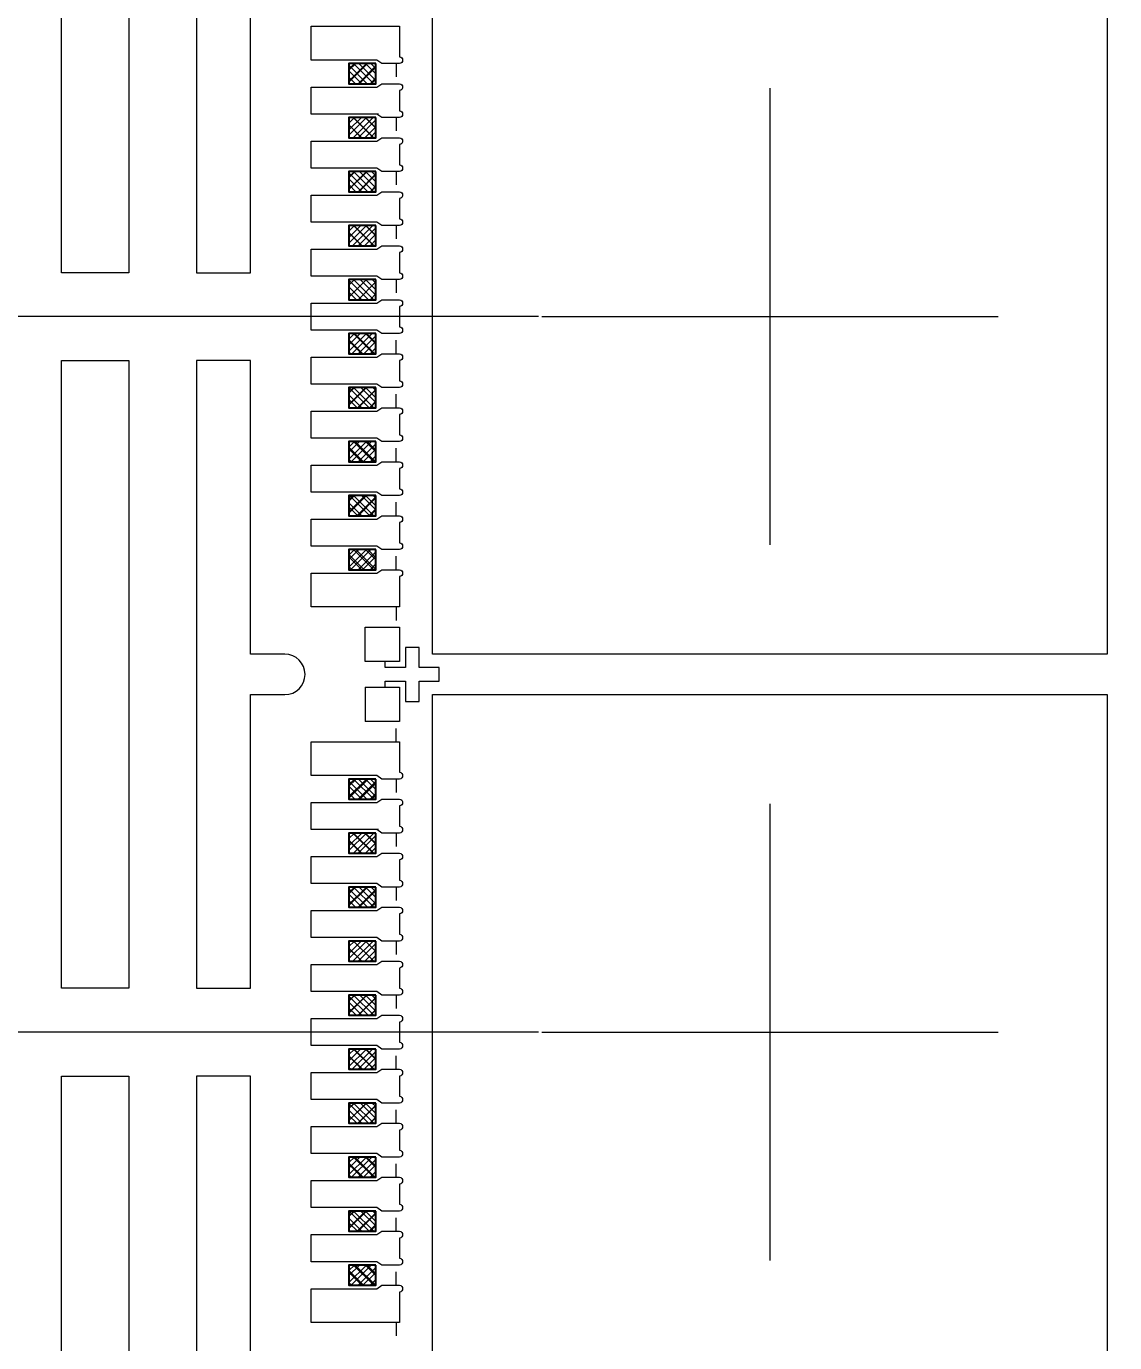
# Model space of a CAD drawing. Extents: x -140 to 3541, y -503 to -95.
# Drawn here: x 3205.05 to 3213.12, y -295.66 to -285.91 of the extents above; entities that cross this region are included whole.
import ezdxf

# ---------------------------------------------------------------- set-up
doc = ezdxf.new("R2010")
doc.units = 0
doc.header["$LTSCALE"] = 5
doc.header["$MEASUREMENT"] = 0
doc.header["$PDMODE"] = 3
doc.linetypes.add('CENTER', pattern=[2, 1.25, -0.25, 0.25, -0.25])
doc.linetypes.add('HIDDEN', pattern=[0.375, 0.25, -0.125])
doc.layers.get('0').update_dxf_attribs({"linetype": 'CONTINUOUS'})
doc.layers.get('Defpoints').update_dxf_attribs({"linetype": 'CONTINUOUS'})
for name, color, linetype in [('1', 7, 'CONTINUOUS'), ('1D', 4, 'CONTINUOUS'), ('center', 1, 'CONTINUOUS'), ('ETCH', 4, 'CONTINUOUS'), ('PKG', 2, 'CONTINUOUS'), ('PLATING', 3, 'CONTINUOUS'), ('标注', 4, 'CONTINUOUS')]:
    doc.layers.add(name, color=color, linetype=linetype)
doc.layers.add('标注线', color=3, linetype='CONTINUOUS', lineweight=18)
doc.styles.add('SIMPLEX', font='SIMPLEX')
doc.styles.add('宋体', font='')
doc.styles.get('宋体').set_extended_font_data('SimSun')
doc.dimstyles.new('副本Standard', dxfattribs={"dimtxt": 0.05, "dimasz": 0.05, "dimexe": 0.07, "dimexo": 0.07, "dimgap": 0.07, "dimtad": 1, "dimzin": 1, "dimdsep": 46, "dimtxsty": 'SIMPLEX', "dimcen": 0.1, "dimclrd": 256, "dimclre": 256, "dimclrt": 256, "dimadec": 0, "dimazin": 0, "dimtfac": 1, "dimtofl": 0, "dimtmove": 0, "dimatfit": 0, "dimfxl": 1, "dimlwd": -1, "dimlwe": -1, "dimarcsym": 0})

# ---------------------------------------------------------------- blocks, each defined once
blk = doc.blocks.new('*D91')
at = {"layer": 'Defpoints', "color": 0}
for p in [(3204.8213, -274.4233), (3198.5555, -288.0613), (3208.8736, -288.0613)]:
    blk.add_point(p, dxfattribs=at)
at = {"layer": '标注', "lineweight": 0}
blk.add_line((3208.8486, -288.0613), (3198.5555, -288.0613), dxfattribs=at)
at = {"layer": '标注', "lineweight": 0, "insert": (3196.4831, -288.0613), "char_height": 1, "attachment_point": 5, "style": '宋体'}
blk.add_mtext('13.638', dxfattribs=at)
blk = doc.blocks.new('*D92')
at = {"layer": 'Defpoints', "color": 0}
for p in [(3204.8213, -274.4233), (3198.5555, -293.3613), (3208.8736, -293.3613)]:
    blk.add_point(p, dxfattribs=at)
at = {"layer": '标注', "lineweight": 0}
blk.add_line((3208.8486, -293.3613), (3198.5555, -293.3613), dxfattribs=at)
at = {"layer": '标注', "lineweight": 0, "insert": (3196.4831, -293.3613), "char_height": 1, "attachment_point": 5, "style": '宋体'}
blk.add_mtext('18.938', dxfattribs=at)
blk = doc.blocks.new('*D93')
at = {"layer": 'Defpoints', "color": 0}
for p in [(3204.8213, -274.4233), (3198.5555, -298.6613), (3208.8736, -298.6613)]:
    blk.add_point(p, dxfattribs=at)
at = {"layer": '标注', "lineweight": 0}
blk.add_line((3208.8486, -298.6613), (3198.5555, -298.6613), dxfattribs=at)
at = {"layer": '标注', "lineweight": 0, "insert": (3196.4384, -298.6613), "char_height": 1, "attachment_point": 5, "style": '宋体'}
blk.add_mtext('24.238', dxfattribs=at)
blk = doc.blocks.new('*D94')
at = {"layer": 'Defpoints', "color": 0}
for p in [(3204.8213, -274.4233), (3198.5555, -303.9613), (3208.8736, -303.9613)]:
    blk.add_point(p, dxfattribs=at)
at = {"layer": '标注', "lineweight": 0}
blk.add_line((3208.8486, -303.9613), (3198.5555, -303.9613), dxfattribs=at)
at = {"layer": '标注', "lineweight": 0, "insert": (3196.4384, -303.9613), "char_height": 1, "attachment_point": 5, "style": '宋体'}
blk.add_mtext('29.538', dxfattribs=at)
blk = doc.blocks.new('*D95')
at = {"layer": 'Defpoints', "color": 0}
for p in [(3204.8213, -274.4233), (3198.5555, -309.2613), (3208.8736, -309.2613)]:
    blk.add_point(p, dxfattribs=at)
at = {"layer": '标注', "lineweight": 0}
blk.add_line((3208.8486, -309.2613), (3198.5555, -309.2613), dxfattribs=at)
at = {"layer": '标注', "lineweight": 0, "insert": (3196.444, -309.2613), "char_height": 1, "attachment_point": 5, "style": '宋体'}
blk.add_mtext('34.838', dxfattribs=at)
blk = doc.blocks.new('*D96')
at = {"layer": 'Defpoints', "color": 0}
for p in [(3204.8213, -274.4233), (3198.5555, -314.5613), (3208.8736, -314.5613)]:
    blk.add_point(p, dxfattribs=at)
at = {"layer": '标注', "lineweight": 0}
blk.add_line((3208.8486, -314.5613), (3198.5555, -314.5613), dxfattribs=at)
at = {"layer": '标注', "lineweight": 0, "insert": (3196.4273, -314.5613), "char_height": 1, "attachment_point": 5, "style": '宋体'}
blk.add_mtext('40.138', dxfattribs=at)
blk = doc.blocks.new('*D97')
at = {"layer": 'Defpoints', "color": 0}
for p in [(3204.8213, -274.4233), (3198.5555, -319.8613), (3208.8736, -319.8613)]:
    blk.add_point(p, dxfattribs=at)
at = {"layer": '标注', "lineweight": 0}
blk.add_line((3208.8486, -319.8613), (3198.5555, -319.8613), dxfattribs=at)
at = {"layer": '标注', "lineweight": 0, "insert": (3196.4273, -319.8613), "char_height": 1, "attachment_point": 5, "style": '宋体'}
blk.add_mtext('45.438', dxfattribs=at)
blk = doc.blocks.new('*D98')
at = {"layer": 'Defpoints', "color": 0}
for p in [(3204.8213, -274.4233), (3198.5555, -325.1613), (3208.8736, -325.1613)]:
    blk.add_point(p, dxfattribs=at)
at = {"layer": '标注', "lineweight": 0}
blk.add_line((3208.8486, -325.1613), (3198.5555, -325.1613), dxfattribs=at)
at = {"layer": '标注', "lineweight": 0, "insert": (3196.444, -325.1613), "char_height": 1, "attachment_point": 5, "style": '宋体'}
blk.add_mtext('50.738', dxfattribs=at)
blk = doc.blocks.new('*D99')
at = {"layer": 'Defpoints', "color": 0}
for p in [(3204.8213, -274.4233), (3198.5555, -330.4613), (3208.8736, -330.4613)]:
    blk.add_point(p, dxfattribs=at)
at = {"layer": '标注', "lineweight": 0}
blk.add_line((3208.8486, -330.4613), (3198.5555, -330.4613), dxfattribs=at)
at = {"layer": '标注', "lineweight": 0, "insert": (3196.444, -330.4613), "char_height": 1, "attachment_point": 5, "style": '宋体'}
blk.add_mtext('56.038', dxfattribs=at)
blk = doc.blocks.new('*D110')
at = {"layer": 'Defpoints', "color": 0}
for p in [(3239.5643, -274.4233), (3204.8143, -346.9113), (3206.9959, -355.1343)]:
    blk.add_point(p, dxfattribs=at)
at = {"layer": '标注', "lineweight": 0}
for p, q in [((3204.8143, -346.9363), (3204.8143, -351.1343)), ((3204.8143, -351.1343), (3206.9959, -353.1343)), ((3206.9959, -353.1343), (3206.9959, -355.1343))]:
    blk.add_line(p, q, dxfattribs=at)
at = {"layer": '标注', "lineweight": 0, "insert": (3206.9959, -357.2513), "char_height": 1, "attachment_point": 5, "rotation": 90, "style": '宋体'}
blk.add_mtext('34.750', dxfattribs=at)
blk = doc.blocks.new('*D131')
at = {"layer": 'Defpoints', "color": 0}
for p in [(3204.8213, -274.4233), (3198.5555, -349.3993), (3232.8023, -349.3993)]:
    blk.add_point(p, dxfattribs=at)
at = {"layer": '标注', "lineweight": 0}
blk.add_line((3232.7773, -349.3993), (3198.5555, -349.3993), dxfattribs=at)
at = {"layer": '标注', "lineweight": 0, "insert": (3196.4412, -349.3993), "char_height": 1, "attachment_point": 5, "style": '宋体'}
blk.add_mtext('74.976', dxfattribs=at)
blk = doc.blocks.new('*D132')
at = {"layer": 'Defpoints', "color": 0}
for p in [(3204.8213, -274.4233), (3198.5555, -335.7613), (3208.8736, -335.7613)]:
    blk.add_point(p, dxfattribs=at)
at = {"layer": '标注', "lineweight": 0}
blk.add_line((3208.8486, -335.7613), (3198.5555, -335.7613), dxfattribs=at)
at = {"layer": '标注', "lineweight": 0, "insert": (3196.4356, -335.7613), "char_height": 1, "attachment_point": 5, "style": '宋体'}
blk.add_mtext('61.338', dxfattribs=at)
blk = doc.blocks.new('*U152')
at = {"layer": '标注线'}
h = blk.add_hatch(dxfattribs=at)
h.set_pattern_fill('ANSI37', color=256, scale=0.5)
h.set_pattern_definition([(45, (-3340.25684, 269.03637), (-0.0441941738, 0.0441941738), []), (135, (-3340.25684, 269.03637), (-0.0441941738, -0.0441941738), [])])
h.paths.add_polyline_path([(-0.075, -0.1), (-0.075, 0.1), (0.075, 0.1), (0.075, -0.1)])
at = {"layer": 'PLATING'}
blk.add_lwpolyline([(0.075, 0.1), (0.075, -0.1), (-0.075, -0.1), (-0.075, 0.1)], close=True, dxfattribs=at)
blk = doc.blocks.new('*U153')
at = {"layer": 'ETCH', "color": 0, "linetype": 'ByBlock', "lineweight": -2}
for p in [(0, 0), (0.4, 0), (0.8, 0), (1.2, 0), (1.6, 0), (2, 0), (2.4, 0), (2.8, 0), (3.2, 0), (3.6, 0)]:
    blk.add_blockref('*U152', p, dxfattribs=at)

msp = doc.modelspace()

# ---------------------------------------------------------------- hatches: boundary and pattern name
at = {"layer": '标注线', "lineweight": 0}
h = msp.add_hatch(dxfattribs=at)
h.set_pattern_fill('ANSI37', color=256, scale=0.5, angle=90)
h.set_pattern_definition([(45, (3476.58071, -3626.51819), (0.0441941738, -0.0441941738), []), (315, (3476.58071, -3626.51819), (-0.0441941738, -0.0441941738), [])])
h.paths.add_polyline_path([(3207.44434, -286.18635), (3207.44434, -286.33635), (3207.64434, -286.33635), (3207.64434, -286.18635)])
h = msp.add_hatch(dxfattribs=at)
h.set_pattern_fill('ANSI37', color=256, scale=0.5, angle=90)
h.set_pattern_definition([(45, (3476.58071, -3626.91819), (0.0441941738, -0.0441941738), []), (315, (3476.58071, -3626.91819), (-0.0441941738, -0.0441941738), [])])
h.paths.add_polyline_path([(3207.44434, -286.58635), (3207.44434, -286.73635), (3207.64434, -286.73635), (3207.64434, -286.58635)])
h = msp.add_hatch(dxfattribs=at)
h.set_pattern_fill('ANSI37', color=256, scale=0.5, angle=90)
h.set_pattern_definition([(45, (3476.58071, -3627.31819), (0.0441941738, -0.0441941738), []), (315, (3476.58071, -3627.31819), (-0.0441941738, -0.0441941738), [])])
h.paths.add_polyline_path([(3207.44434, -286.98635), (3207.44434, -287.13635), (3207.64434, -287.13635), (3207.64434, -286.98635)])
h = msp.add_hatch(dxfattribs=at)
h.set_pattern_fill('ANSI37', color=256, scale=0.5, angle=90)
h.set_pattern_definition([(45, (3476.58071, -3627.71819), (0.0441941738, -0.0441941738), []), (315, (3476.58071, -3627.71819), (-0.0441941738, -0.0441941738), [])])
h.paths.add_polyline_path([(3207.44434, -287.38635), (3207.44434, -287.53635), (3207.64434, -287.53635), (3207.64434, -287.38635)])
h = msp.add_hatch(dxfattribs=at)
h.set_pattern_fill('ANSI37', color=256, scale=0.5, angle=90)
h.set_pattern_definition([(45, (3476.58071, -3628.11819), (0.0441941738, -0.0441941738), []), (315, (3476.58071, -3628.11819), (-0.0441941738, -0.0441941738), [])])
h.paths.add_polyline_path([(3207.44434, -287.78635), (3207.44434, -287.93635), (3207.64434, -287.93635), (3207.64434, -287.78635)])
h = msp.add_hatch(dxfattribs=at)
h.set_pattern_fill('ANSI37', color=256, scale=0.5, angle=90)
h.set_pattern_definition([(45, (3476.58071, -3628.51819), (0.0441941738, -0.0441941738), []), (315, (3476.58071, -3628.51819), (-0.0441941738, -0.0441941738), [])])
h.paths.add_polyline_path([(3207.44434, -288.18635), (3207.44434, -288.33635), (3207.64434, -288.33635), (3207.64434, -288.18635)])
h = msp.add_hatch(dxfattribs=at)
h.set_pattern_fill('ANSI37', color=256, scale=0.5, angle=90)
h.set_pattern_definition([(45, (3476.58071, -3628.91819), (0.0441941738, -0.0441941738), []), (315, (3476.58071, -3628.91819), (-0.0441941738, -0.0441941738), [])])
h.paths.add_polyline_path([(3207.44434, -288.58635), (3207.44434, -288.73635), (3207.64434, -288.73635), (3207.64434, -288.58635)])
h = msp.add_hatch(dxfattribs=at)
h.set_pattern_fill('ANSI37', color=256, scale=0.5, angle=90)
h.set_pattern_definition([(45, (3476.58071, -3629.31819), (0.0441941738, -0.0441941738), []), (315, (3476.58071, -3629.31819), (-0.0441941738, -0.0441941738), [])])
h.paths.add_polyline_path([(3207.44434, -288.98635), (3207.44434, -289.13635), (3207.64434, -289.13635), (3207.64434, -288.98635)])
h = msp.add_hatch(dxfattribs=at)
h.set_pattern_fill('ANSI37', color=256, scale=0.5, angle=90)
h.set_pattern_definition([(45, (3476.58071, -3629.71819), (0.0441941738, -0.0441941738), []), (315, (3476.58071, -3629.71819), (-0.0441941738, -0.0441941738), [])])
h.paths.add_polyline_path([(3207.44434, -289.38635), (3207.44434, -289.53635), (3207.64434, -289.53635), (3207.64434, -289.38635)])
h = msp.add_hatch(dxfattribs=at)
h.set_pattern_fill('ANSI37', color=256, scale=0.5, angle=90)
h.set_pattern_definition([(45, (3476.58071, -3630.11819), (0.0441941738, -0.0441941738), []), (315, (3476.58071, -3630.11819), (-0.0441941738, -0.0441941738), [])])
h.paths.add_polyline_path([(3207.44434, -289.78635), (3207.44434, -289.93635), (3207.64434, -289.93635), (3207.64434, -289.78635)])
h = msp.add_hatch(dxfattribs=at)
h.set_pattern_fill('ANSI37', color=256, scale=0.5, angle=90)
h.set_pattern_definition([(45, (3476.58071, -3631.81819), (0.0441941738, -0.0441941738), []), (315, (3476.58071, -3631.81819), (-0.0441941738, -0.0441941738), [])])
h.paths.add_polyline_path([(3207.44434, -291.48635), (3207.44434, -291.63635), (3207.64434, -291.63635), (3207.64434, -291.48635)])
h = msp.add_hatch(dxfattribs=at)
h.set_pattern_fill('ANSI37', color=256, scale=0.5, angle=90)
h.set_pattern_definition([(45, (3476.58071, -3632.21819), (0.0441941738, -0.0441941738), []), (315, (3476.58071, -3632.21819), (-0.0441941738, -0.0441941738), [])])
h.paths.add_polyline_path([(3207.44434, -291.88635), (3207.44434, -292.03635), (3207.64434, -292.03635), (3207.64434, -291.88635)])
h = msp.add_hatch(dxfattribs=at)
h.set_pattern_fill('ANSI37', color=256, scale=0.5, angle=90)
h.set_pattern_definition([(45, (3476.58071, -3632.61819), (0.0441941738, -0.0441941738), []), (315, (3476.58071, -3632.61819), (-0.0441941738, -0.0441941738), [])])
h.paths.add_polyline_path([(3207.44434, -292.28635), (3207.44434, -292.43635), (3207.64434, -292.43635), (3207.64434, -292.28635)])
h = msp.add_hatch(dxfattribs=at)
h.set_pattern_fill('ANSI37', color=256, scale=0.5, angle=90)
h.set_pattern_definition([(45, (3476.58071, -3633.01819), (0.0441941738, -0.0441941738), []), (315, (3476.58071, -3633.01819), (-0.0441941738, -0.0441941738), [])])
h.paths.add_polyline_path([(3207.44434, -292.68635), (3207.44434, -292.83635), (3207.64434, -292.83635), (3207.64434, -292.68635)])
h = msp.add_hatch(dxfattribs=at)
h.set_pattern_fill('ANSI37', color=256, scale=0.5, angle=90)
h.set_pattern_definition([(45, (3476.58071, -3633.41819), (0.0441941738, -0.0441941738), []), (315, (3476.58071, -3633.41819), (-0.0441941738, -0.0441941738), [])])
h.paths.add_polyline_path([(3207.44434, -293.08635), (3207.44434, -293.23635), (3207.64434, -293.23635), (3207.64434, -293.08635)])
h = msp.add_hatch(dxfattribs=at)
h.set_pattern_fill('ANSI37', color=256, scale=0.5, angle=90)
h.set_pattern_definition([(45, (3476.58071, -3633.81819), (0.0441941738, -0.0441941738), []), (315, (3476.58071, -3633.81819), (-0.0441941738, -0.0441941738), [])])
h.paths.add_polyline_path([(3207.44434, -293.48635), (3207.44434, -293.63635), (3207.64434, -293.63635), (3207.64434, -293.48635)])
h = msp.add_hatch(dxfattribs=at)
h.set_pattern_fill('ANSI37', color=256, scale=0.5, angle=90)
h.set_pattern_definition([(45, (3476.58071, -3634.21819), (0.0441941738, -0.0441941738), []), (315, (3476.58071, -3634.21819), (-0.0441941738, -0.0441941738), [])])
h.paths.add_polyline_path([(3207.44434, -293.88635), (3207.44434, -294.03635), (3207.64434, -294.03635), (3207.64434, -293.88635)])
h = msp.add_hatch(dxfattribs=at)
h.set_pattern_fill('ANSI37', color=256, scale=0.5, angle=90)
h.set_pattern_definition([(45, (3476.58071, -3634.61819), (0.0441941738, -0.0441941738), []), (315, (3476.58071, -3634.61819), (-0.0441941738, -0.0441941738), [])])
h.paths.add_polyline_path([(3207.44434, -294.28635), (3207.44434, -294.43635), (3207.64434, -294.43635), (3207.64434, -294.28635)])
h = msp.add_hatch(dxfattribs=at)
h.set_pattern_fill('ANSI37', color=256, scale=0.5, angle=90)
h.set_pattern_definition([(45, (3476.58071, -3635.01819), (0.0441941738, -0.0441941738), []), (315, (3476.58071, -3635.01819), (-0.0441941738, -0.0441941738), [])])
h.paths.add_polyline_path([(3207.44434, -294.68635), (3207.44434, -294.83635), (3207.64434, -294.83635), (3207.64434, -294.68635)])
h = msp.add_hatch(dxfattribs=at)
h.set_pattern_fill('ANSI37', color=256, scale=0.5, angle=90)
h.set_pattern_definition([(45, (3476.58071, -3635.41819), (0.0441941738, -0.0441941738), []), (315, (3476.58071, -3635.41819), (-0.0441941738, -0.0441941738), [])])
h.paths.add_polyline_path([(3207.44434, -295.08635), (3207.44434, -295.23635), (3207.64434, -295.23635), (3207.64434, -295.08635)])

# ---------------------------------------------------------------- linework, layer by layer
at = {"lineweight": 0}
for points in [[(3205.31434, -283.08635), (3205.81434, -283.08635), (3205.81434, -287.73635), (3205.31434, -287.73635)], [(3205.31434, -288.38635), (3205.81434, -288.38635), (3205.81434, -293.03635), (3205.31434, -293.03635)], [(3205.31434, -293.68635), (3205.81434, -293.68635), (3205.81434, -298.33635), (3205.31434, -298.33635)]]:
    msp.add_lwpolyline(points, close=True, dxfattribs=at)
for points in [[(3206.96934, -285.56135, 1), (3206.96934, -285.26135), (3206.71434, -285.26135), (3206.71434, -283.08635), (3206.31434, -283.08635), (3206.31434, -287.73635), (3206.71434, -287.73635), (3206.71434, -285.56135)], [(3206.96934, -290.86135, 1), (3206.96934, -290.56135), (3206.71434, -290.56135), (3206.71434, -288.38635), (3206.31434, -288.38635), (3206.31434, -293.03635), (3206.71434, -293.03635), (3206.71434, -290.86135)], [(3206.96934, -296.16135, 1), (3206.96934, -295.86135), (3206.71434, -295.86135), (3206.71434, -293.68635), (3206.31434, -293.68635), (3206.31434, -298.33635), (3206.71434, -298.33635), (3206.71434, -296.16135)]]:
    msp.add_lwpolyline(points, format="xyb", close=True, dxfattribs=at)
at = {"layer": '1', "linetype": 'Continuous', "lineweight": 0}
for p, q in [((3207.56434, -290.61635), (3207.56434, -290.36135)), ((3207.56434, -290.80635), (3207.56434, -291.06135))]:
    msp.add_line(p, q, dxfattribs=at)
for points in [[(3207.16434, -285.91135), (3207.81934, -285.91135), (3207.81934, -286.13649, -0.9266253), (3207.81934, -286.18635), (3207.68934, -286.18635), (3207.65184, -286.16135), (3207.16434, -286.16135)], [(3207.16434, -286.76135), (3207.65184, -286.76135), (3207.68934, -286.73635), (3207.81934, -286.73635, -0.9266253), (3207.81934, -286.7862), (3207.81934, -286.93649, -0.9266253), (3207.81934, -286.98635), (3207.68934, -286.98635), (3207.65184, -286.96135), (3207.16434, -286.96135)], [(3207.16434, -287.16135), (3207.65184, -287.16135), (3207.68934, -287.13635), (3207.81934, -287.13635, -0.9266253), (3207.81934, -287.1862), (3207.81934, -287.33649, -0.9266253), (3207.81934, -287.38635), (3207.68934, -287.38635), (3207.65184, -287.36135), (3207.16434, -287.36135)], [(3207.16434, -287.56135), (3207.65184, -287.56135), (3207.68934, -287.53635), (3207.81934, -287.53635, -0.9266253), (3207.81934, -287.5862), (3207.81934, -287.73649, -0.9266253), (3207.81934, -287.78635), (3207.68934, -287.78635), (3207.65184, -287.76135), (3207.16434, -287.76135)], [(3207.16434, -287.96135), (3207.65184, -287.96135), (3207.68934, -287.93635), (3207.81934, -287.93635, -0.9266253), (3207.81934, -287.9862), (3207.81934, -288.13649, -0.9266253), (3207.81934, -288.18635), (3207.68934, -288.18635), (3207.65184, -288.16135), (3207.16434, -288.16135)], [(3207.16434, -288.76135), (3207.65184, -288.76135), (3207.68934, -288.73635), (3207.81934, -288.73635, -0.9266253), (3207.81934, -288.7862), (3207.81934, -288.93649, -0.9266253), (3207.81934, -288.98635), (3207.68934, -288.98635), (3207.65184, -288.96135), (3207.16434, -288.96135)], [(3207.16434, -289.16135), (3207.65184, -289.16135), (3207.68934, -289.13635), (3207.81934, -289.13635, -0.9266253), (3207.81934, -289.1862), (3207.81934, -289.33649, -0.9266253), (3207.81934, -289.38635), (3207.68934, -289.38635), (3207.65184, -289.36135), (3207.16434, -289.36135), (3207.16434, -289.18638)], [(3207.68934, -289.53635), (3207.81934, -289.53635, -0.9266253), (3207.81934, -289.5862), (3207.81934, -289.73649, -0.9266253), (3207.81934, -289.78635), (3207.68934, -289.78635), (3207.65184, -289.76135), (3207.16434, -289.76135), (3207.16434, -289.56135), (3207.65184, -289.56135)], [(3207.16434, -290.21135), (3207.16434, -289.96135), (3207.65184, -289.96135), (3207.68934, -289.93635), (3207.81934, -289.93635, -0.9266253), (3207.81934, -289.9862), (3207.81934, -290.21135)], [(3207.16434, -291.21135), (3207.81934, -291.21135), (3207.81934, -291.43649, -0.9266253), (3207.81934, -291.48635), (3207.68934, -291.48635), (3207.65184, -291.46135), (3207.16434, -291.46135)], [(3207.16434, -292.06135), (3207.65184, -292.06135), (3207.68934, -292.03635), (3207.81934, -292.03635, -0.9266253), (3207.81934, -292.0862), (3207.81934, -292.23649, -0.9266253), (3207.81934, -292.28635), (3207.68934, -292.28635), (3207.65184, -292.26135), (3207.16434, -292.26135)], [(3207.16434, -292.46135), (3207.65184, -292.46135), (3207.68934, -292.43635), (3207.81934, -292.43635, -0.9266253), (3207.81934, -292.4862), (3207.81934, -292.63649, -0.9266253), (3207.81934, -292.68635), (3207.68934, -292.68635), (3207.65184, -292.66135), (3207.16434, -292.66135)], [(3207.16434, -292.86135), (3207.65184, -292.86135), (3207.68934, -292.83635), (3207.81934, -292.83635, -0.9266253), (3207.81934, -292.8862), (3207.81934, -293.03649, -0.9266253), (3207.81934, -293.08635), (3207.68934, -293.08635), (3207.65184, -293.06135), (3207.16434, -293.06135)], [(3207.16434, -293.26135), (3207.65184, -293.26135), (3207.68934, -293.23635), (3207.81934, -293.23635, -0.9266253), (3207.81934, -293.2862), (3207.81934, -293.43649, -0.9266253), (3207.81934, -293.48635), (3207.68934, -293.48635), (3207.65184, -293.46135), (3207.16434, -293.46135)], [(3207.16434, -294.06135), (3207.65184, -294.06135), (3207.68934, -294.03635), (3207.81934, -294.03635, -0.9266253), (3207.81934, -294.0862), (3207.81934, -294.23649, -0.9266253), (3207.81934, -294.28635), (3207.68934, -294.28635), (3207.65184, -294.26135), (3207.16434, -294.26135)], [(3207.16434, -294.46135), (3207.65184, -294.46135), (3207.68934, -294.43635), (3207.81934, -294.43635, -0.9266253), (3207.81934, -294.4862), (3207.81934, -294.63649, -0.9266253), (3207.81934, -294.68635), (3207.68934, -294.68635), (3207.65184, -294.66135), (3207.16434, -294.66135), (3207.16434, -294.48638)], [(3207.68934, -294.83635), (3207.81934, -294.83635, -0.9266253), (3207.81934, -294.8862), (3207.81934, -295.03649, -0.9266253), (3207.81934, -295.08635), (3207.68934, -295.08635), (3207.65184, -295.06135), (3207.16434, -295.06135), (3207.16434, -294.86135), (3207.65184, -294.86135)], [(3207.16434, -295.51135), (3207.16434, -295.26135), (3207.65184, -295.26135), (3207.68934, -295.23635), (3207.81934, -295.23635, -0.9266253), (3207.81934, -295.2862), (3207.81934, -295.51135)]]:
    msp.add_lwpolyline(points, format="xyb", close=True, dxfattribs=at)
for points in [[(3207.66434, -286.56135), (3207.16434, -286.56135), (3207.16434, -286.36135), (3207.65184, -286.36135), (3207.68934, -286.33635), (3207.81934, -286.33635, -0.9266253), (3207.81934, -286.3862), (3207.81934, -286.53649, -0.9266253), (3207.81934, -286.58635), (3207.68934, -286.58635), (3207.65184, -286.56135)], [(3207.16434, -288.56135), (3207.16434, -288.36135), (3207.65184, -288.36135), (3207.68934, -288.33635), (3207.81934, -288.33635, -0.9266253), (3207.81934, -288.3862), (3207.81934, -288.53649, -0.9266253), (3207.81934, -288.58635), (3207.68934, -288.58635), (3207.65184, -288.56135), (3207.16434, -288.56135), (3207.16434, -288.53638)], [(3207.66434, -291.86135), (3207.16434, -291.86135), (3207.16434, -291.66135), (3207.65184, -291.66135), (3207.68934, -291.63635), (3207.81934, -291.63635, -0.9266253), (3207.81934, -291.6862), (3207.81934, -291.83649, -0.9266253), (3207.81934, -291.88635), (3207.68934, -291.88635), (3207.65184, -291.86135)], [(3207.16434, -293.86135), (3207.16434, -293.66135), (3207.65184, -293.66135), (3207.68934, -293.63635), (3207.81934, -293.63635, -0.9266253), (3207.81934, -293.6862), (3207.81934, -293.83649, -0.9266253), (3207.81934, -293.88635), (3207.68934, -293.88635), (3207.65184, -293.86135), (3207.16434, -293.86135), (3207.16434, -293.83638)]]:
    msp.add_lwpolyline(points, format="xyb", dxfattribs=at)
at = {"layer": '1', "lineweight": 0}
for points in [[(3207.56434, -290.36135), (3207.81934, -290.36135), (3207.81934, -290.61635), (3207.56434, -290.61635)], [(3207.56434, -290.80635), (3207.81934, -290.80635), (3207.81934, -291.06135), (3207.56434, -291.06135)]]:
    msp.add_lwpolyline(points, dxfattribs=at)
at = {"layer": '1D', "linetype": 'HIDDEN', "lineweight": 0, "ltscale": 0.05}
for p, q in [((3207.79434, -286.18635), (3207.79434, -286.33635)), ((3207.79434, -286.58635), (3207.79434, -286.73635)), ((3207.79434, -286.98635), (3207.79434, -287.13635)), ((3207.79434, -287.38635), (3207.79434, -287.53635)), ((3207.79434, -287.78635), (3207.79434, -287.93635)), ((3207.79434, -288.33635), (3207.79434, -288.18635)), ((3207.79434, -288.73635), (3207.79434, -288.58635)), ((3207.79434, -289.13635), (3207.79434, -288.98635)), ((3207.79434, -289.53635), (3207.79434, -289.38635)), ((3207.79434, -289.93635), (3207.79434, -289.78635)), ((3207.79434, -291.48635), (3207.79434, -291.63635)), ((3207.79434, -291.88635), (3207.79434, -292.03635)), ((3207.79434, -292.28635), (3207.79434, -292.43635)), ((3207.79434, -292.68635), (3207.79434, -292.83635)), ((3207.79434, -293.08635), (3207.79434, -293.23635)), ((3207.79434, -293.63635), (3207.79434, -293.48635)), ((3207.79434, -294.03635), (3207.79434, -293.88635)), ((3207.79434, -294.43635), (3207.79434, -294.28635)), ((3207.79434, -294.83635), (3207.79434, -294.68635)), ((3207.79434, -295.23635), (3207.79434, -295.08635))]:
    msp.add_line(p, q, dxfattribs=at)
at = {"layer": '1D', "linetype": 'HIDDEN', "lineweight": 0, "ltscale": 0.08}
for points in [[(3207.79434, -290.21135), (3207.79434, -290.36135)], [(3207.79434, -291.21135), (3207.79434, -291.06135)], [(3207.79434, -295.51135), (3207.79434, -295.66135)]]:
    msp.add_lwpolyline(points, dxfattribs=at)
at = {"layer": '1D', "linetype": 'HIDDEN', "lineweight": 5, "ltscale": 0.15}
msp.add_lwpolyline([(3207.71434, -290.80635), (3207.71434, -290.76135), (3207.86434, -290.76135), (3207.86434, -290.91135), (3207.96434, -290.91135), (3207.96434, -290.76135), (3208.11434, -290.76135), (3208.11434, -290.66135), (3207.96434, -290.66135), (3207.96434, -290.51135), (3207.86434, -290.51135), (3207.86434, -290.66135), (3207.71434, -290.66135), (3207.71434, -290.61635)], dxfattribs=at)
at = {"layer": 'center', "linetype": 'CENTER', "lineweight": 0}
for p, q in [((3210.56434, -286.3706), (3210.56434, -289.75209)), ((3208.8736, -288.06135), (3212.25509, -288.06135)), ((3210.56434, -291.6706), (3210.56434, -295.05209)), ((3208.8736, -293.36135), (3212.25509, -293.36135))]:
    msp.add_line(p, q, dxfattribs=at)
at = {"layer": 'PKG', "linetype": 'Continuous', "lineweight": 0}
for points in [[(3208.06434, -290.56135), (3208.06434, -285.56135), (3213.06434, -285.56135), (3213.06434, -290.56135)], [(3208.06434, -295.86135), (3208.06434, -290.86135), (3213.06434, -290.86135), (3213.06434, -295.86135)]]:
    msp.add_lwpolyline(points, close=True, dxfattribs=at)
at = {"layer": 'PLATING', "lineweight": 0}
for points in [[(3207.64434, -286.18635), (3207.44434, -286.18635), (3207.44434, -286.33635), (3207.64434, -286.33635)], [(3207.64434, -286.58635), (3207.44434, -286.58635), (3207.44434, -286.73635), (3207.64434, -286.73635)], [(3207.64434, -286.98635), (3207.44434, -286.98635), (3207.44434, -287.13635), (3207.64434, -287.13635)], [(3207.64434, -287.38635), (3207.44434, -287.38635), (3207.44434, -287.53635), (3207.64434, -287.53635)], [(3207.64434, -287.78635), (3207.44434, -287.78635), (3207.44434, -287.93635), (3207.64434, -287.93635)], [(3207.64434, -288.18635), (3207.44434, -288.18635), (3207.44434, -288.33635), (3207.64434, -288.33635)], [(3207.64434, -288.58635), (3207.44434, -288.58635), (3207.44434, -288.73635), (3207.64434, -288.73635)], [(3207.64434, -288.98635), (3207.44434, -288.98635), (3207.44434, -289.13635), (3207.64434, -289.13635)], [(3207.64434, -289.38635), (3207.44434, -289.38635), (3207.44434, -289.53635), (3207.64434, -289.53635)], [(3207.64434, -289.78635), (3207.44434, -289.78635), (3207.44434, -289.93635), (3207.64434, -289.93635)], [(3207.64434, -291.48635), (3207.44434, -291.48635), (3207.44434, -291.63635), (3207.64434, -291.63635)], [(3207.64434, -291.88635), (3207.44434, -291.88635), (3207.44434, -292.03635), (3207.64434, -292.03635)], [(3207.64434, -292.28635), (3207.44434, -292.28635), (3207.44434, -292.43635), (3207.64434, -292.43635)], [(3207.64434, -292.68635), (3207.44434, -292.68635), (3207.44434, -292.83635), (3207.64434, -292.83635)], [(3207.64434, -293.08635), (3207.44434, -293.08635), (3207.44434, -293.23635), (3207.64434, -293.23635)], [(3207.64434, -293.48635), (3207.44434, -293.48635), (3207.44434, -293.63635), (3207.64434, -293.63635)], [(3207.64434, -293.88635), (3207.44434, -293.88635), (3207.44434, -294.03635), (3207.64434, -294.03635)], [(3207.64434, -294.28635), (3207.44434, -294.28635), (3207.44434, -294.43635), (3207.64434, -294.43635)], [(3207.64434, -294.68635), (3207.44434, -294.68635), (3207.44434, -294.83635), (3207.64434, -294.83635)], [(3207.64434, -295.08635), (3207.44434, -295.08635), (3207.44434, -295.23635), (3207.64434, -295.23635)]]:
    msp.add_lwpolyline(points, close=True, dxfattribs=at)

# ---------------------------------------------------------------- block references
at = {"layer": 'ETCH', "lineweight": 0, "xscale": -1, "rotation": 269.9999999997916}
for p in [(3207.54434, -289.86135), (3207.54434, -295.16135)]:
    msp.add_blockref('*U153', p, dxfattribs=at)

# ---------------------------------------------------------------- dimensions: what is measured, and where the dimension line sits
at = {"layer": '标注', "lineweight": 0}
for feature_location, offset, dtype, origin, picture, middle in [((3208.8736, -314.56135), (-10.31813, 0), 0, (3204.82134, -274.42335), '*D96', (3196.42726, -314.56135)), ((3208.8736, -319.86135), (-10.31813, 0), 0, (3204.82134, -274.42335), '*D97', (3196.42726, -319.86135)), ((3208.8736, -335.76135), (-10.31813, 0), 0, (3204.82134, -274.42335), '*D132', (3196.43564, -335.76135)), ((3208.8736, -298.66135), (-10.31813, 0), 0, (3204.82134, -274.42335), '*D93', (3196.43843, -298.66135)), ((3208.8736, -303.96135), (-10.31813, 0), 0, (3204.82134, -274.42335), '*D94', (3196.43843, -303.96135)), ((3232.80234, -349.39935), (-34.24687, 0), 0, (3204.82134, -274.42335), '*D131', (3196.44122, -349.39935)), ((3208.8736, -309.26135), (-10.31813, 0), 0, (3204.82134, -274.42335), '*D95', (3196.44402, -309.26135)), ((3208.8736, -325.16135), (-10.31813, 0), 0, (3204.82134, -274.42335), '*D98', (3196.44402, -325.16135)), ((3208.8736, -330.46135), (-10.31813, 0), 0, (3204.82134, -274.42335), '*D99', (3196.44402, -330.46135)), ((3208.8736, -288.06135), (-10.31813, 0), 0, (3204.82134, -274.42335), '*D91', (3196.48312, -288.06135)), ((3208.8736, -293.36135), (-10.31813, 0), 0, (3204.82134, -274.42335), '*D92', (3196.48312, -293.36135)), ((3204.81434, -346.91135), (2.18161, -8.22295), 1, (3239.56434, -274.42335), '*D110', (3206.99595, -357.25134))]:
    dim = msp.add_ordinate_dim(feature_location=feature_location, offset=offset, dtype=dtype, origin=origin, dimstyle='副本Standard', override={"dimtxt": 1, "dimasz": 1, "dimexo": 0.025, "dimgap": 0.05, "dimtad": 0, "dimdec": 3, "dimtxsty": '宋体', "dimlwe": 0}, dxfattribs=at)
    dim.commit()
    dim.dimension.update_dxf_attribs({"geometry": picture, "text_midpoint": middle})

doc.saveas('drawing.dxf')
